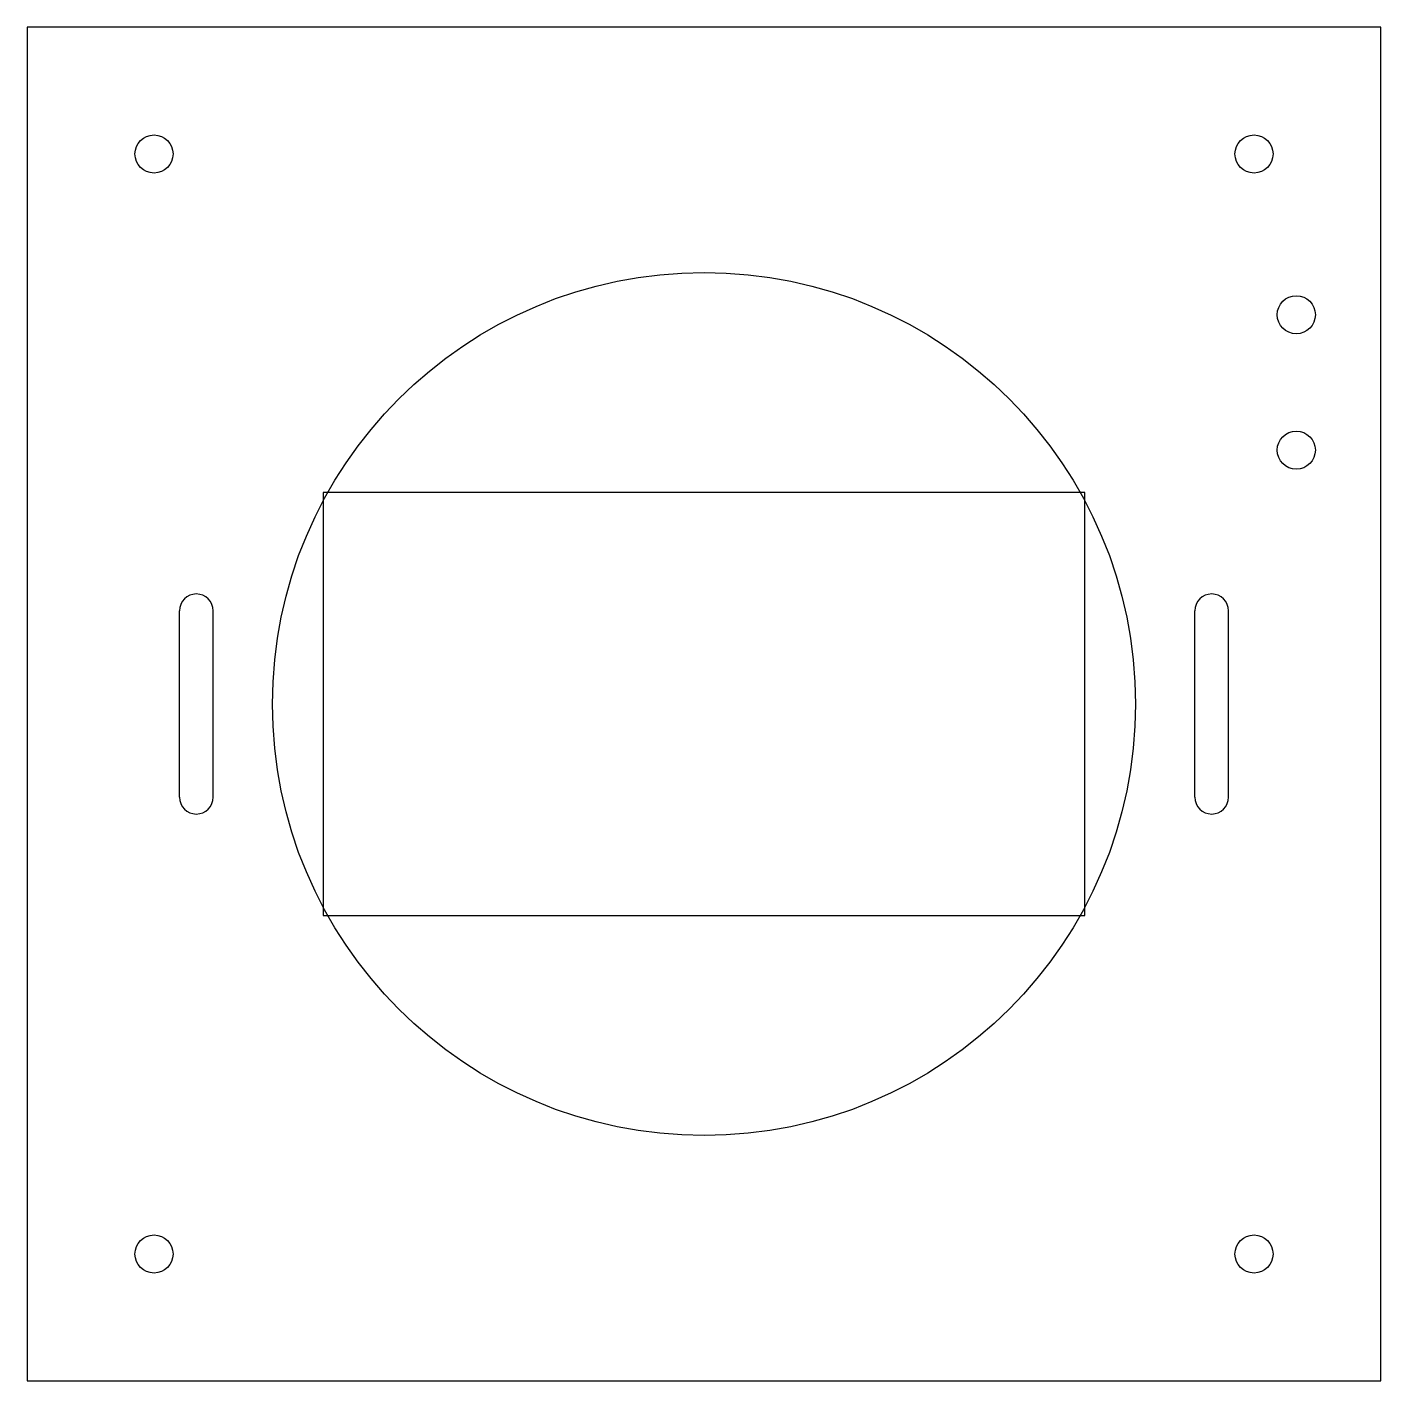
# Model space of a CAD drawing. Header units: metres. Extents: x 0 to 160, y 0 to 160.
import ezdxf

# ---------------------------------------------------------------- set-up
doc = ezdxf.new("R2010")
doc.units = ezdxf.units.M

msp = doc.modelspace()

# ---------------------------------------------------------------- linework, layer by layer
at = {"layer": 'CUT'}
for p, q in [((160, 160), (0, 160)), ((0, 160), (0, 0)), ((160, 0), (160, 160)), ((18, 69), (18, 91)), ((22, 69), (22, 91)), ((138, 69), (138, 91)), ((142, 69), (142, 91)), ((0, 0), (160, 0))]:
    msp.add_line(p, q, dxfattribs=at)
for centre in [(15, 145), (145, 145), (150, 126), (150, 110), (15, 15), (145, 15)]:
    msp.add_circle(centre, 2.25, dxfattribs=at)
for centre, start, end in [((20, 91), 0, 180), ((140, 91), 0, 180), ((20, 69), 180, 360), ((140, 69), 180, 360)]:
    msp.add_arc(centre, 2, start, end, dxfattribs=at)
at = {"layer": 'REFERENCE_DO_NOT_CUT'}
for p, q in [((125, 105), (35, 105)), ((35, 105), (35, 55)), ((125, 55), (125, 105)), ((35, 55), (125, 55))]:
    msp.add_line(p, q, dxfattribs=at)
msp.add_circle((80, 80), 51, dxfattribs=at)

doc.saveas('drawing.dxf')
